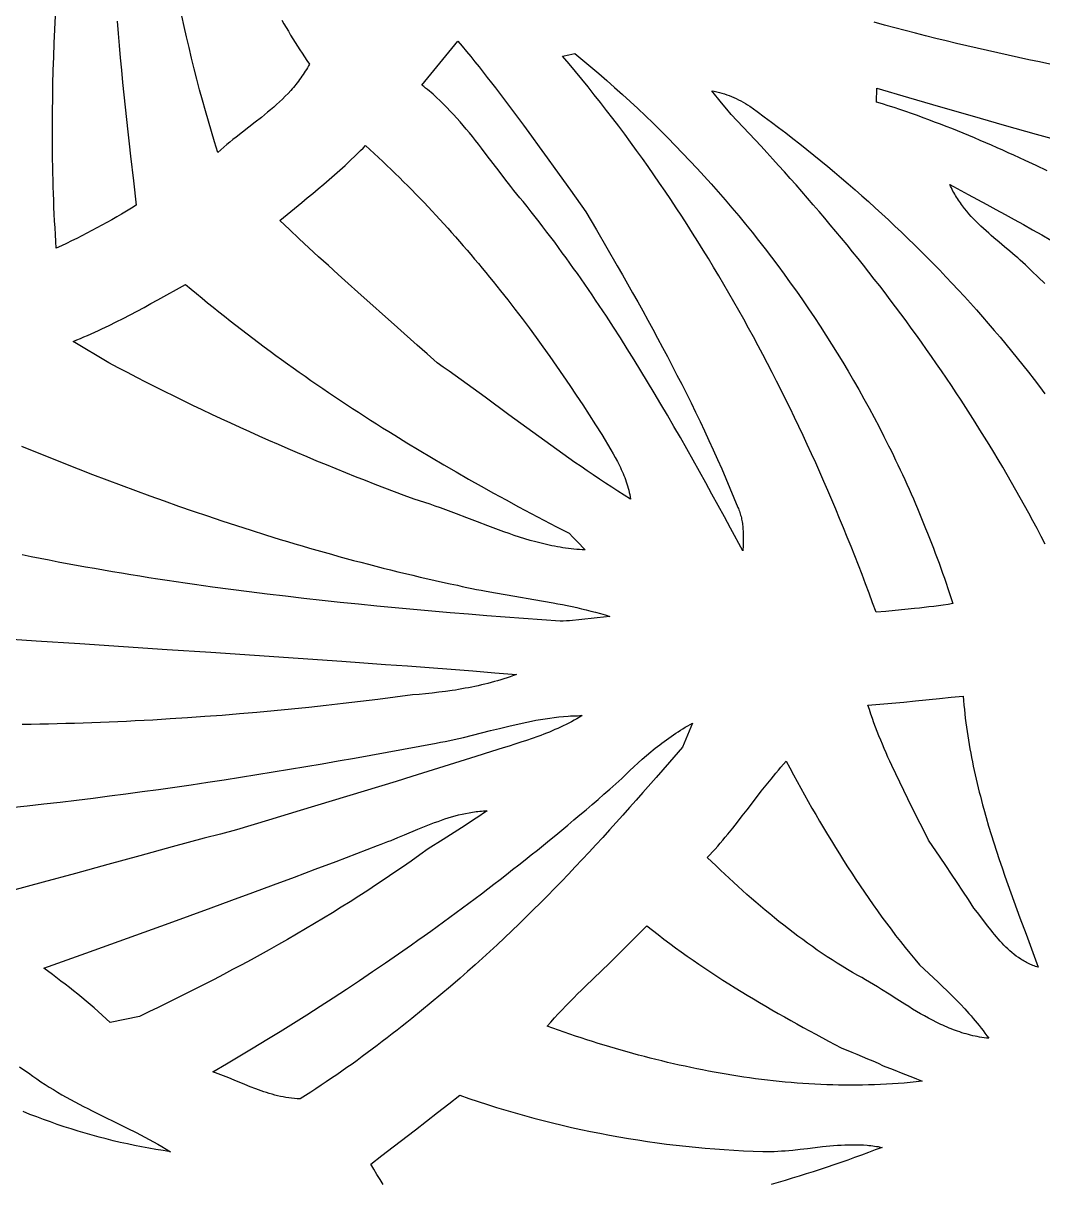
# Model space of a CAD drawing. Extents: x 138 to 547, y 3 to 737.
# Drawn here: x 288.2 to 371.9, y 589.6 to 684.8 of the extents above; entities that cross this region are included whole.
import ezdxf

# ---------------------------------------------------------------- set-up
doc = ezdxf.new("R2010")
doc.units = 0
doc.layers.add('LAYER_1', color=18, linetype='CONTINUOUS')

msp = doc.modelspace()

# ---------------------------------------------------------------- linework, layer by layer
at = {"layer": 'LAYER_1'}
for points in [[(295.87, 684.983), (295.956, 683.973), (296.046, 682.963), (296.138, 681.953), (296.234, 680.943), (296.332, 679.934), (296.434, 678.925), (296.538, 677.916), (296.645, 676.908), (296.754, 675.9), (296.865, 674.892), (296.979, 673.885), (297.212, 671.87), (297.452, 669.857), (297.054, 669.613), (296.654, 669.372), (296.252, 669.134), (295.849, 668.899), (295.443, 668.668), (295.036, 668.44), (294.628, 668.215), (294.217, 667.993), (293.805, 667.774), (293.392, 667.558), (292.977, 667.345), (292.561, 667.135), (292.144, 666.928), (291.725, 666.724), (291.306, 666.522), (290.885, 666.323), (290.847, 666.884), (290.812, 667.445), (290.779, 668.005), (290.749, 668.566), (290.721, 669.127), (290.696, 669.688), (290.673, 670.249), (290.652, 670.81), (290.634, 671.371), (290.618, 671.932), (290.605, 672.493), (290.593, 673.054), (290.584, 673.615), (290.577, 674.176), (290.572, 674.737), (290.569, 675.298), (290.568, 676.421), (290.576, 677.543), (290.59, 678.666), (290.612, 679.788), (290.64, 680.91), (290.674, 682.033), (290.714, 683.155), (290.76, 684.277), (290.811, 685.399)], [(309.399, 685.058), (309.578, 684.751), (309.759, 684.445), (309.942, 684.14), (310.126, 683.836), (310.313, 683.534), (310.501, 683.232), (310.69, 682.932), (310.882, 682.633), (311.075, 682.336), (311.27, 682.039), (311.467, 681.744), (311.665, 681.45), (311.585, 681.3), (311.501, 681.153), (311.416, 681.008), (311.329, 680.864), (311.24, 680.723), (311.148, 680.584), (311.055, 680.446), (310.96, 680.311), (310.863, 680.177), (310.764, 680.045), (310.663, 679.915), (310.561, 679.787), (310.457, 679.66), (310.351, 679.534), (310.244, 679.41), (310.135, 679.288), (309.914, 679.048), (309.687, 678.813), (309.455, 678.582), (309.218, 678.357), (308.977, 678.135), (308.732, 677.918), (308.484, 677.703), (308.233, 677.492), (307.98, 677.283), (307.724, 677.077), (307.208, 676.669), (306.166, 675.862), (305.648, 675.457), (305.391, 675.253), (305.135, 675.048), (304.882, 674.84), (304.632, 674.63), (304.384, 674.416), (304.14, 674.2), (303.876, 675.053), (303.619, 675.907), (303.368, 676.763), (303.124, 677.622), (302.885, 678.482), (302.654, 679.343), (302.428, 680.207), (302.209, 681.072), (301.996, 681.939), (301.789, 682.807), (301.588, 683.677), (301.394, 684.548), (301.205, 685.421)], [(372.444, 681.453), (371.592, 681.628), (370.74, 681.807), (369.888, 681.989), (369.037, 682.174), (368.187, 682.362), (367.338, 682.554), (366.489, 682.749), (365.641, 682.948), (364.794, 683.149), (363.948, 683.354), (363.102, 683.563), (362.257, 683.775), (361.413, 683.99), (360.569, 684.208), (359.727, 684.43), (358.885, 684.656), (358.044, 684.885)], [(372.07, 642.025), (371.737, 642.667), (371.401, 643.306), (371.062, 643.943), (370.718, 644.579), (370.372, 645.212), (370.021, 645.843), (369.668, 646.472), (369.311, 647.099), (368.95, 647.723), (368.586, 648.346), (368.219, 648.966), (367.848, 649.585), (367.474, 650.201), (367.097, 650.815), (366.717, 651.428), (366.334, 652.038), (365.947, 652.645), (365.557, 653.251), (365.164, 653.855), (364.768, 654.457), (364.369, 655.056), (363.967, 655.653), (363.563, 656.249), (363.155, 656.842), (362.744, 657.433), (362.33, 658.022), (361.914, 658.609), (361.495, 659.193), (361.073, 659.776), (360.648, 660.356), (360.22, 660.935), (359.79, 661.511), (359.357, 662.085), (358.922, 662.657), (358.484, 663.227), (358.043, 663.795), (357.6, 664.36), (357.154, 664.924), (356.706, 665.485), (356.255, 666.044), (355.802, 666.602), (355.347, 667.157), (354.889, 667.71), (354.429, 668.26), (353.967, 668.809), (353.502, 669.356), (353.036, 669.9), (352.567, 670.442), (352.095, 670.983), (351.622, 671.521), (351.147, 672.057), (350.669, 672.59), (350.19, 673.122), (349.708, 673.652), (349.225, 674.179), (348.74, 674.704), (348.252, 675.227), (347.763, 675.748), (347.272, 676.267), (346.779, 676.784), (346.285, 677.299), (345.924, 677.739), (345.49, 678.275), (344.697, 679.259), (344.908, 679.216), (345.117, 679.169), (345.324, 679.117), (345.529, 679.06), (345.731, 678.998), (345.932, 678.93), (346.13, 678.858), (346.326, 678.781), (346.52, 678.699), (346.712, 678.612), (346.902, 678.52), (347.089, 678.423), (347.275, 678.321), (347.458, 678.213), (347.639, 678.101), (347.818, 677.984), (348.412, 677.554), (349.004, 677.12), (349.594, 676.682), (350.181, 676.24), (350.765, 675.794), (351.347, 675.344), (351.926, 674.891), (352.502, 674.434), (353.076, 673.973), (353.647, 673.508), (354.215, 673.04), (354.78, 672.568), (355.343, 672.092), (355.902, 671.612), (356.459, 671.129), (357.013, 670.642), (357.563, 670.152), (358.111, 669.657), (358.655, 669.159), (359.197, 668.658), (359.735, 668.152), (360.27, 667.643), (360.801, 667.131), (361.33, 666.615), (361.855, 666.095), (362.377, 665.572), (362.895, 665.045), (363.41, 664.515), (363.922, 663.981), (364.43, 663.443), (364.934, 662.902), (365.435, 662.358), (365.932, 661.81), (366.426, 661.258), (366.916, 660.703), (367.402, 660.145), (367.885, 659.583), (368.363, 659.018), (368.838, 658.449), (369.309, 657.877), (369.776, 657.301), (370.239, 656.722), (370.698, 656.14), (371.154, 655.554), (371.605, 654.965), (372.052, 654.372)], [(372.239, 672.671), (371.329, 673.109), (370.416, 673.539), (369.5, 673.963), (369.041, 674.172), (368.581, 674.38), (368.12, 674.585), (367.659, 674.788), (367.197, 674.989), (366.734, 675.188), (366.27, 675.385), (365.805, 675.579), (365.339, 675.771), (364.873, 675.961), (364.405, 676.148), (363.936, 676.333), (363.467, 676.515), (362.996, 676.694), (362.524, 676.871), (362.052, 677.045), (361.578, 677.216), (361.103, 677.385), (360.627, 677.55), (360.15, 677.713), (359.672, 677.872), (359.192, 678.029), (358.712, 678.182), (358.23, 678.332), (358.24, 679.462), (360.853, 678.701), (363.467, 677.945), (366.082, 677.193), (368.7, 676.446), (371.319, 675.705), (373.939, 674.971)], [(372.029, 663.441), (371.503, 663.947), (370.975, 664.452), (370.446, 664.954), (370.239, 665.147), (370.03, 665.338), (369.819, 665.527), (369.605, 665.714), (369.173, 666.085), (368.737, 666.452), (368.299, 666.819), (367.864, 667.188), (367.647, 667.374), (367.432, 667.562), (367.219, 667.752), (367.009, 667.943), (366.801, 668.137), (366.596, 668.334), (366.394, 668.534), (366.196, 668.737), (366.002, 668.944), (365.812, 669.155), (365.627, 669.37), (365.448, 669.59), (365.274, 669.815), (365.189, 669.929), (365.106, 670.045), (365.024, 670.162), (364.944, 670.281), (364.865, 670.401), (364.788, 670.523), (364.713, 670.646), (364.64, 670.771), (364.569, 670.897), (364.499, 671.025), (364.431, 671.155), (364.366, 671.287), (364.302, 671.42), (364.241, 671.556), (365.756, 670.743), (367.27, 669.925), (368.026, 669.514), (368.781, 669.101), (369.536, 668.685), (370.289, 668.267), (371.041, 667.847), (371.791, 667.423), (372.539, 666.996)], [(288.015, 650.074), (289.178, 649.601), (290.344, 649.133), (291.512, 648.669), (292.681, 648.21), (293.853, 647.757), (295.026, 647.309), (296.202, 646.866), (297.379, 646.43), (298.558, 645.999), (299.74, 645.574), (300.924, 645.156), (302.109, 644.744), (303.297, 644.339), (304.487, 643.941), (305.679, 643.55), (306.873, 643.166), (308.069, 642.789), (309.267, 642.42), (309.867, 642.238), (310.468, 642.059), (311.069, 641.881), (311.671, 641.705), (312.273, 641.532), (312.876, 641.36), (313.479, 641.191), (314.083, 641.023), (314.687, 640.858), (315.292, 640.695), (315.898, 640.534), (316.504, 640.375), (317.111, 640.219), (317.718, 640.064), (318.326, 639.912), (318.935, 639.763), (319.544, 639.615), (320.153, 639.47), (320.764, 639.327), (321.374, 639.187), (321.986, 639.049), (322.598, 638.913), (323.21, 638.78), (323.824, 638.649), (324.212, 638.56), (324.602, 638.474), (324.992, 638.392), (325.383, 638.313), (325.774, 638.236), (326.166, 638.162), (326.95, 638.021), (327.736, 637.885), (328.522, 637.753), (330.095, 637.49), (330.881, 637.355), (331.665, 637.213), (332.056, 637.139), (332.447, 637.062), (332.838, 636.983), (333.228, 636.901), (333.617, 636.815), (334.005, 636.725), (334.393, 636.632), (334.78, 636.534), (335.166, 636.431), (335.551, 636.324), (335.935, 636.211), (336.318, 636.093), (335.302, 635.973), (334.794, 635.914), (334.287, 635.858), (333.779, 635.806), (333.27, 635.761), (333.016, 635.741), (332.761, 635.724), (332.505, 635.709), (332.249, 635.696), (330.745, 635.804), (329.24, 635.915), (327.735, 636.03), (326.23, 636.147), (324.726, 636.268), (323.221, 636.394), (321.717, 636.523), (320.214, 636.657), (318.711, 636.796), (317.208, 636.94), (315.706, 637.089), (314.204, 637.243), (312.703, 637.404), (311.203, 637.571), (309.703, 637.744), (308.205, 637.924), (306.707, 638.11), (305.21, 638.304), (303.714, 638.506), (302.219, 638.715), (301.472, 638.823), (300.725, 638.932), (299.979, 639.044), (299.233, 639.158), (298.487, 639.274), (297.741, 639.392), (296.996, 639.513), (296.251, 639.635), (295.507, 639.76), (294.762, 639.887), (294.018, 640.017), (293.275, 640.149), (292.532, 640.283), (291.789, 640.42), (291.046, 640.56), (290.304, 640.702), (289.563, 640.846), (288.822, 640.993), (288.081, 641.143)], [(285.642, 634.34), (289.229, 634.096), (292.817, 633.857), (299.991, 633.384), (303.578, 633.147), (307.165, 632.908), (310.751, 632.664), (314.336, 632.414), (316.129, 632.287), (317.922, 632.157), (319.714, 632.025), (321.506, 631.891), (323.298, 631.753), (325.09, 631.613), (326.881, 631.47), (328.673, 631.323), (328.415, 631.229), (328.156, 631.138), (327.896, 631.051), (327.635, 630.967), (327.374, 630.886), (327.112, 630.808), (326.849, 630.734), (326.585, 630.662), (326.321, 630.593), (326.056, 630.527), (325.791, 630.464), (325.525, 630.404), (325.258, 630.346), (324.991, 630.29), (324.723, 630.238), (324.455, 630.187), (324.186, 630.139), (323.917, 630.093), (323.648, 630.049), (323.378, 630.008), (322.837, 629.93), (322.295, 629.861), (321.751, 629.798), (321.207, 629.741), (320.663, 629.69), (320.118, 629.644), (318.702, 629.456), (317.285, 629.275), (315.868, 629.1), (314.45, 628.933), (313.03, 628.773), (311.61, 628.62), (310.189, 628.475), (308.768, 628.337), (307.345, 628.206), (305.922, 628.083), (304.499, 627.968), (303.074, 627.86), (301.65, 627.761), (300.224, 627.669), (299.512, 627.626), (298.799, 627.585), (298.086, 627.546), (297.373, 627.509), (296.66, 627.474), (295.946, 627.442), (295.233, 627.411), (294.52, 627.382), (293.806, 627.355), (293.093, 627.331), (292.379, 627.308), (291.665, 627.288), (290.952, 627.27), (290.238, 627.254), (289.524, 627.24), (288.81, 627.228), (288.097, 627.218)], [(287.155, 620.407), (288.505, 620.55), (289.854, 620.698), (291.203, 620.852), (292.551, 621.011), (293.899, 621.176), (295.246, 621.347), (296.592, 621.522), (297.938, 621.703), (299.283, 621.889), (300.627, 622.079), (301.971, 622.275), (303.314, 622.475), (304.657, 622.679), (305.999, 622.888), (307.34, 623.101), (308.681, 623.318), (310.022, 623.539), (311.361, 623.764), (312.701, 623.992), (314.039, 624.224), (315.377, 624.46), (316.715, 624.699), (318.052, 624.941), (319.388, 625.187), (320.724, 625.435), (322.059, 625.686), (322.435, 625.756), (322.81, 625.829), (323.185, 625.907), (323.559, 625.988), (323.932, 626.073), (324.305, 626.16), (325.05, 626.34), (325.794, 626.526), (326.537, 626.715), (327.281, 626.901), (328.025, 627.083), (328.397, 627.171), (328.77, 627.256), (329.143, 627.339), (329.517, 627.418), (329.891, 627.493), (330.266, 627.564), (330.641, 627.631), (331.017, 627.692), (331.394, 627.747), (331.772, 627.797), (332.151, 627.84), (332.53, 627.877), (332.911, 627.905), (333.102, 627.917), (333.293, 627.927), (333.484, 627.934), (333.676, 627.94), (333.868, 627.943), (334.06, 627.944), (333.844, 627.813), (333.625, 627.686), (333.405, 627.563), (333.184, 627.443), (332.961, 627.327), (332.736, 627.214), (332.511, 627.104), (332.284, 626.998), (332.056, 626.894), (331.827, 626.793), (331.596, 626.695), (331.365, 626.599), (331.133, 626.506), (330.9, 626.415), (330.666, 626.326), (330.431, 626.239), (329.959, 626.071), (329.485, 625.908), (329.009, 625.752), (328.532, 625.599), (328.054, 625.45), (327.576, 625.302), (326.619, 625.01), (325.315, 624.592), (324.009, 624.178), (322.702, 623.766), (321.394, 623.358), (320.086, 622.952), (318.777, 622.549), (316.158, 621.748), (313.538, 620.952), (310.919, 620.159), (308.3, 619.367), (305.682, 618.572), (304.358, 618.224), (303.034, 617.872), (301.711, 617.517), (300.388, 617.159), (297.745, 616.437), (295.104, 615.71), (292.463, 614.983), (289.821, 614.261), (288.499, 613.903), (287.177, 613.547)], [(287.863, 599.109), (288.227, 598.854), (288.594, 598.601), (288.962, 598.35), (289.292, 598.114), (289.626, 597.884), (289.963, 597.66), (290.303, 597.442), (290.645, 597.229), (290.991, 597.021), (291.339, 596.818), (291.689, 596.619), (292.041, 596.423), (292.395, 596.232), (292.75, 596.043), (293.107, 595.857), (293.466, 595.673), (293.825, 595.492), (294.546, 595.133), (295.993, 594.423), (296.715, 594.065), (297.434, 593.702), (297.791, 593.517), (298.148, 593.33), (298.503, 593.14), (298.856, 592.947), (299.208, 592.75), (299.557, 592.549), (299.904, 592.344), (300.248, 592.134), (299.656, 592.222), (299.066, 592.318), (298.477, 592.421), (297.889, 592.531), (297.303, 592.647), (296.719, 592.771), (296.136, 592.902), (295.554, 593.039), (294.975, 593.183), (294.397, 593.334), (293.82, 593.491), (293.246, 593.656), (292.674, 593.826), (292.103, 594.004), (291.534, 594.187), (290.968, 594.377), (290.403, 594.574), (289.841, 594.777), (289.28, 594.986), (288.722, 595.201), (288.166, 595.423)], [(317.733, 589.452), (317.468, 589.86), (317.209, 590.272), (316.955, 590.688), (316.708, 591.109), (317.619, 591.82), (318.533, 592.527), (320.363, 593.935), (321.278, 594.638), (322.191, 595.344), (323.102, 596.053), (324.01, 596.767), (324.763, 596.506), (325.519, 596.253), (326.277, 596.007), (327.037, 595.769), (327.798, 595.538), (328.562, 595.315), (329.328, 595.1), (330.095, 594.891), (330.864, 594.691), (331.635, 594.498), (332.408, 594.312), (333.182, 594.134), (333.957, 593.963), (334.734, 593.8), (335.512, 593.644), (336.292, 593.496), (337.073, 593.356), (337.855, 593.223), (338.638, 593.097), (339.422, 592.979), (340.208, 592.869), (340.994, 592.766), (341.781, 592.67), (342.569, 592.583), (343.358, 592.502), (344.147, 592.43), (344.937, 592.365), (345.727, 592.307), (346.519, 592.257), (347.31, 592.214), (348.102, 592.18), (348.894, 592.152), (349.201, 592.15), (349.507, 592.154), (349.813, 592.163), (350.119, 592.178), (350.425, 592.196), (350.731, 592.219), (351.037, 592.245), (351.343, 592.274), (351.954, 592.339), (352.564, 592.409), (353.175, 592.481), (353.785, 592.549), (354.091, 592.581), (354.396, 592.611), (354.701, 592.637), (355.007, 592.661), (355.312, 592.68), (355.617, 592.695), (355.923, 592.705), (356.228, 592.71), (356.534, 592.709), (356.84, 592.701), (357.145, 592.687), (357.451, 592.664), (357.604, 592.65), (357.757, 592.634), (357.91, 592.616), (358.063, 592.595), (358.217, 592.573), (358.37, 592.548), (358.523, 592.52), (358.676, 592.49), (358.116, 592.275), (357.554, 592.063), (356.991, 591.854), (356.427, 591.649), (355.861, 591.447), (355.295, 591.248), (354.728, 591.053), (354.159, 590.861), (353.589, 590.673), (353.019, 590.487), (352.447, 590.305), (351.875, 590.126), (351.301, 589.951), (350.726, 589.778), (350.151, 589.609), (349.574, 589.443)]]:
    msp.add_lwpolyline(points, dxfattribs=at)
for points in [[(346.832, 645.05), (346.88, 644.943), (346.923, 644.836), (346.964, 644.729), (347.002, 644.621), (347.037, 644.512), (347.07, 644.402), (347.099, 644.292), (347.126, 644.182), (347.151, 644.071), (347.173, 643.96), (347.193, 643.848), (347.21, 643.736), (347.226, 643.623), (347.239, 643.511), (347.261, 643.284), (347.275, 643.057), (347.284, 642.83), (347.287, 642.602), (347.286, 642.374), (347.281, 642.147), (347.273, 641.92), (347.25, 641.469), (346.241, 643.338), (345.734, 644.271), (345.225, 645.204), (344.714, 646.136), (344.201, 647.067), (343.685, 647.996), (343.166, 648.924), (342.644, 649.85), (342.119, 650.773), (341.59, 651.695), (341.057, 652.614), (340.52, 653.53), (339.978, 654.444), (339.432, 655.354), (338.881, 656.261), (338.325, 657.165), (337.764, 658.065), (337.197, 658.961), (336.624, 659.852), (336.045, 660.74), (335.46, 661.623), (335.165, 662.063), (334.868, 662.501), (334.57, 662.938), (334.269, 663.374), (333.967, 663.809), (333.663, 664.242), (333.358, 664.674), (333.05, 665.105), (332.741, 665.534), (332.429, 665.962), (332.116, 666.388), (331.801, 666.813), (331.483, 667.236), (331.164, 667.658), (330.842, 668.078), (330.519, 668.497), (330.193, 668.914), (329.865, 669.329), (329.535, 669.743), (329.202, 670.155), (328.95, 670.46), (328.699, 670.767), (328.451, 671.077), (328.205, 671.389), (327.717, 672.018), (327.233, 672.651), (326.269, 673.922), (325.784, 674.555), (325.54, 674.87), (325.294, 675.183), (325.046, 675.494), (324.796, 675.803), (324.543, 676.11), (324.288, 676.414), (324.029, 676.714), (323.767, 677.012), (323.502, 677.305), (323.232, 677.595), (322.959, 677.88), (322.68, 678.161), (322.397, 678.437), (322.109, 678.707), (321.815, 678.972), (321.666, 679.103), (321.515, 679.232), (321.363, 679.359), (321.209, 679.485), (321.054, 679.609), (320.897, 679.731), (322.379, 681.521), (323.121, 682.424), (323.861, 683.333), (324.212, 682.913), (324.561, 682.491), (324.908, 682.067), (325.252, 681.641), (325.594, 681.214), (325.934, 680.785), (326.272, 680.354), (326.609, 679.922), (326.943, 679.488), (327.276, 679.053), (327.937, 678.18), (328.592, 677.302), (329.243, 676.421), (329.889, 675.536), (330.532, 674.649), (331.173, 673.76), (331.812, 672.869), (333.089, 671.087), (334.368, 669.307), (335.228, 667.837), (336.084, 666.365), (336.935, 664.889), (337.358, 664.149), (337.779, 663.408), (338.198, 662.666), (338.615, 661.923), (339.029, 661.178), (339.44, 660.431), (339.849, 659.683), (340.255, 658.933), (340.657, 658.181), (341.056, 657.428), (341.452, 656.672), (341.843, 655.915), (342.231, 655.155), (342.615, 654.393), (342.994, 653.629), (343.369, 652.863), (343.739, 652.094), (344.105, 651.322), (344.465, 650.548), (344.821, 649.772), (345.17, 648.992), (345.515, 648.21), (345.853, 647.424), (346.186, 646.636), (346.512, 645.844)], [(364.492, 637.143), (364.099, 637.083), (363.707, 637.026), (363.314, 636.971), (362.921, 636.918), (362.527, 636.868), (362.133, 636.82), (361.739, 636.774), (361.345, 636.73), (360.555, 636.648), (359.765, 636.572), (358.975, 636.503), (358.184, 636.439), (357.901, 637.215), (357.615, 637.99), (357.325, 638.764), (357.032, 639.536), (356.735, 640.307), (356.435, 641.077), (356.13, 641.845), (355.823, 642.612), (355.511, 643.378), (355.196, 644.142), (354.877, 644.905), (354.555, 645.666), (354.229, 646.425), (353.899, 647.183), (353.566, 647.939), (353.228, 648.693), (352.887, 649.446), (352.543, 650.197), (352.194, 650.946), (351.842, 651.693), (351.486, 652.438), (351.126, 653.182), (350.763, 653.923), (350.395, 654.662), (350.024, 655.399), (349.649, 656.134), (349.27, 656.867), (348.888, 657.598), (348.501, 658.326), (348.111, 659.052), (347.716, 659.776), (347.318, 660.498), (346.916, 661.217), (346.51, 661.933), (346.1, 662.647), (345.686, 663.359), (345.268, 664.068), (344.847, 664.774), (344.421, 665.478), (343.991, 666.179), (343.557, 666.877), (343.12, 667.572), (342.678, 668.265), (342.232, 668.955), (341.782, 669.642), (341.328, 670.326), (340.87, 671.007), (340.408, 671.684), (339.942, 672.359), (339.472, 673.031), (338.998, 673.7), (338.519, 674.365), (338.037, 675.027), (337.55, 675.686), (337.059, 676.342), (336.564, 676.994), (336.065, 677.643), (335.562, 678.288), (335.054, 678.93), (334.543, 679.569), (334.027, 680.204), (333.507, 680.835), (332.982, 681.463), (332.453, 682.087), (332.955, 682.204), (333.206, 682.265), (333.456, 682.329), (334.119, 681.783), (334.778, 681.23), (335.432, 680.671), (336.081, 680.107), (336.726, 679.537), (337.365, 678.96), (338, 678.378), (338.63, 677.79), (339.255, 677.197), (339.875, 676.598), (340.49, 675.993), (341.1, 675.382), (341.705, 674.767), (342.304, 674.145), (342.899, 673.518), (343.488, 672.886), (344.071, 672.249), (344.65, 671.606), (345.222, 670.958), (345.79, 670.304), (346.351, 669.646), (346.907, 668.983), (347.458, 668.314), (348.002, 667.64), (348.541, 666.962), (349.074, 666.279), (349.601, 665.59), (350.123, 664.897), (350.638, 664.199), (351.147, 663.497), (351.65, 662.79), (352.147, 662.078), (352.638, 661.361), (353.122, 660.64), (353.601, 659.915), (354.073, 659.185), (354.538, 658.451), (354.997, 657.712), (355.449, 656.97), (355.895, 656.222), (356.335, 655.471), (356.767, 654.716), (357.193, 653.956), (357.612, 653.193), (358.025, 652.425), (358.43, 651.653), (358.829, 650.878), (359.22, 650.099), (359.413, 649.708), (359.604, 649.316), (359.794, 648.923), (359.982, 648.529), (360.168, 648.134), (360.352, 647.738), (360.535, 647.341), (360.715, 646.944), (360.894, 646.545), (361.071, 646.146), (361.246, 645.746), (361.419, 645.344), (361.591, 644.942), (361.761, 644.539), (361.928, 644.136), (362.094, 643.731), (362.258, 643.325), (362.421, 642.919), (362.581, 642.512), (362.739, 642.104), (362.896, 641.695), (363.051, 641.285), (363.203, 640.875), (363.354, 640.463), (363.503, 640.051), (363.65, 639.638), (363.795, 639.224), (363.938, 638.81), (364.08, 638.394), (364.219, 637.978), (364.356, 637.561)], [(338.017, 645.734), (337.504, 646.056), (336.993, 646.381), (336.484, 646.71), (335.977, 647.042), (335.472, 647.377), (334.968, 647.715), (334.467, 648.056), (333.967, 648.399), (333.468, 648.745), (332.971, 649.093), (332.475, 649.443), (331.981, 649.795), (330.994, 650.503), (330.01, 651.216), (329.029, 651.933), (328.049, 652.652), (326.089, 654.09), (325.107, 654.805), (324.122, 655.517), (323.135, 656.223), (322.639, 656.573), (322.142, 656.922), (321.335, 657.651), (320.525, 658.379), (318.901, 659.827), (315.648, 662.72), (314.837, 663.445), (314.027, 664.172), (313.22, 664.902), (312.415, 665.635), (311.613, 666.372), (310.814, 667.113), (310.02, 667.86), (309.23, 668.611), (310.137, 669.346), (311.042, 670.085), (311.493, 670.456), (311.942, 670.83), (312.39, 671.206), (312.836, 671.584), (313.279, 671.966), (313.72, 672.351), (314.157, 672.741), (314.591, 673.134), (315.02, 673.533), (315.445, 673.936), (315.866, 674.346), (316.074, 674.552), (316.282, 674.761), (316.635, 674.438), (316.987, 674.114), (317.337, 673.788), (317.685, 673.46), (318.032, 673.13), (318.376, 672.798), (318.719, 672.465), (319.061, 672.129), (319.4, 671.792), (319.738, 671.453), (320.074, 671.113), (320.409, 670.77), (320.742, 670.426), (321.073, 670.08), (321.402, 669.732), (321.73, 669.383), (322.056, 669.032), (322.381, 668.68), (322.703, 668.326), (323.025, 667.97), (323.344, 667.613), (323.662, 667.254), (323.979, 666.893), (324.294, 666.531), (324.607, 666.168), (324.919, 665.803), (325.229, 665.437), (325.537, 665.069), (325.844, 664.7), (326.15, 664.329), (326.454, 663.957), (326.756, 663.584), (327.057, 663.209), (327.356, 662.833), (327.951, 662.077), (328.539, 661.315), (329.121, 660.549), (329.698, 659.778), (330.269, 659.003), (330.834, 658.223), (331.394, 657.438), (331.948, 656.65), (332.496, 655.857), (333.039, 655.06), (333.577, 654.26), (334.11, 653.456), (334.637, 652.649), (335.159, 651.838), (335.677, 651.024), (336.418, 649.771), (336.6, 649.455), (336.778, 649.136), (336.95, 648.816), (337.034, 648.654), (337.116, 648.492), (337.195, 648.329), (337.273, 648.165), (337.348, 648), (337.42, 647.834), (337.489, 647.666), (337.556, 647.498), (337.619, 647.328), (337.679, 647.157), (337.736, 646.985), (337.789, 646.811), (337.837, 646.636), (337.882, 646.459), (337.923, 646.28), (337.959, 646.1), (337.991, 645.918)], [(334.302, 641.555), (334.071, 641.566), (333.841, 641.581), (333.611, 641.599), (333.383, 641.62), (333.154, 641.644), (332.927, 641.672), (332.7, 641.703), (332.474, 641.736), (332.249, 641.773), (332.024, 641.812), (331.799, 641.854), (331.575, 641.898), (331.352, 641.945), (331.129, 641.995), (330.907, 642.046), (330.685, 642.1), (330.463, 642.157), (330.242, 642.215), (329.802, 642.337), (329.362, 642.467), (328.925, 642.604), (328.488, 642.747), (328.053, 642.895), (327.619, 643.048), (327.185, 643.204), (326.753, 643.365), (326.32, 643.528), (325.457, 643.859), (324.595, 644.193), (323.733, 644.524), (323.301, 644.687), (322.869, 644.847), (322.436, 645.004), (322.002, 645.157), (321.567, 645.306), (321.132, 645.448), (320.695, 645.585), (320.257, 645.716), (319.455, 646.016), (318.654, 646.319), (317.854, 646.625), (317.055, 646.934), (316.257, 647.246), (315.46, 647.562), (314.664, 647.88), (313.869, 648.202), (313.075, 648.527), (312.282, 648.855), (311.49, 649.186), (310.699, 649.521), (309.91, 649.858), (309.122, 650.199), (308.335, 650.544), (307.55, 650.891), (306.766, 651.242), (305.983, 651.597), (305.202, 651.954), (304.423, 652.316), (303.645, 652.68), (302.869, 653.048), (302.094, 653.419), (301.321, 653.794), (300.55, 654.173), (299.781, 654.555), (299.013, 654.94), (298.248, 655.329), (297.484, 655.722), (296.722, 656.118), (295.962, 656.518), (295.204, 656.922), (292.26, 658.68), (292.56, 658.799), (292.86, 658.922), (293.158, 659.047), (293.455, 659.175), (293.751, 659.305), (294.046, 659.437), (294.34, 659.571), (294.633, 659.708), (294.925, 659.846), (295.216, 659.987), (295.795, 660.273), (296.372, 660.566), (296.946, 660.864), (297.518, 661.167), (298.088, 661.474), (298.657, 661.785), (299.225, 662.098), (301.494, 663.36), (301.945, 662.979), (302.398, 662.6), (302.853, 662.224), (303.31, 661.849), (303.768, 661.477), (304.228, 661.107), (304.689, 660.74), (305.152, 660.374), (305.617, 660.011), (306.083, 659.65), (306.55, 659.291), (307.019, 658.934), (307.49, 658.579), (307.962, 658.227), (308.435, 657.876), (308.91, 657.528), (309.386, 657.181), (309.864, 656.837), (310.343, 656.494), (310.823, 656.154), (311.305, 655.815), (311.788, 655.479), (312.272, 655.145), (312.757, 654.812), (313.244, 654.481), (313.732, 654.153), (314.221, 653.826), (314.712, 653.501), (315.203, 653.178), (315.696, 652.856), (316.189, 652.537), (316.684, 652.219), (317.18, 651.903), (317.677, 651.589), (318.175, 651.277), (318.674, 650.966), (319.675, 650.351), (320.68, 649.741), (321.689, 649.139), (322.701, 648.543), (323.717, 647.954), (324.735, 647.37), (325.757, 646.793), (326.782, 646.222), (327.81, 645.657), (328.84, 645.098), (329.872, 644.544), (330.907, 643.996), (331.944, 643.453), (332.983, 642.916), (333.284, 642.609), (333.645, 642.236)], [(371.503, 607.278), (371.391, 607.313), (371.281, 607.35), (371.172, 607.389), (371.064, 607.43), (370.958, 607.473), (370.853, 607.518), (370.75, 607.565), (370.648, 607.615), (370.547, 607.666), (370.448, 607.719), (370.35, 607.774), (370.253, 607.83), (370.157, 607.888), (370.062, 607.948), (369.876, 608.073), (369.695, 608.205), (369.517, 608.342), (369.344, 608.484), (369.174, 608.632), (369.007, 608.785), (368.844, 608.942), (368.684, 609.103), (368.527, 609.268), (368.372, 609.436), (368.22, 609.608), (368.07, 609.782), (367.922, 609.959), (367.776, 610.137), (367.631, 610.317), (367.345, 610.682), (366.781, 611.414), (366.501, 611.777), (366.218, 612.134), (365.766, 612.841), (365.309, 613.543), (364.847, 614.242), (364.381, 614.938), (363.912, 615.632), (363.44, 616.326), (362.494, 617.714), (362.156, 618.394), (361.816, 619.073), (361.134, 620.431), (360.795, 621.11), (360.458, 621.792), (360.126, 622.475), (359.798, 623.161), (359.477, 623.85), (359.32, 624.196), (359.164, 624.542), (359.011, 624.89), (358.86, 625.239), (358.711, 625.589), (358.566, 625.94), (358.423, 626.293), (358.283, 626.647), (358.146, 627.002), (358.013, 627.359), (357.883, 627.718), (357.756, 628.078), (357.634, 628.44), (357.515, 628.804), (358.496, 628.884), (359.476, 628.97), (360.455, 629.062), (361.433, 629.158), (363.385, 629.354), (364.361, 629.452), (365.336, 629.548), (365.365, 629.182), (365.397, 628.817), (365.433, 628.453), (365.471, 628.09), (365.513, 627.727), (365.558, 627.366), (365.606, 627.005), (365.657, 626.644), (365.711, 626.285), (365.768, 625.926), (365.828, 625.568), (365.891, 625.211), (365.956, 624.854), (366.024, 624.498), (366.095, 624.142), (366.168, 623.788), (366.244, 623.433), (366.322, 623.08), (366.402, 622.727), (366.485, 622.375), (366.57, 622.023), (366.657, 621.672), (366.747, 621.321), (366.838, 620.971), (366.931, 620.621), (367.027, 620.272), (367.223, 619.576), (367.426, 618.881), (367.636, 618.189), (367.853, 617.498), (368.074, 616.808), (368.301, 616.12), (368.533, 615.434), (368.769, 614.749), (369.008, 614.066), (369.251, 613.383), (369.496, 612.702), (369.744, 612.021), (369.994, 611.342), (370.497, 609.985)], [(324.037, 606.381), (323.254, 605.711), (322.466, 605.046), (321.674, 604.385), (320.877, 603.73), (320.077, 603.08), (319.674, 602.758), (319.271, 602.437), (318.866, 602.118), (318.46, 601.801), (318.053, 601.485), (317.645, 601.172), (317.235, 600.861), (316.823, 600.551), (316.41, 600.244), (315.996, 599.939), (315.581, 599.636), (315.163, 599.336), (314.745, 599.038), (314.325, 598.743), (313.903, 598.45), (313.479, 598.16), (313.054, 597.872), (312.628, 597.587), (312.199, 597.306), (311.769, 597.026), (311.337, 596.75), (310.904, 596.477), (310.668, 596.485), (310.434, 596.5), (310.201, 596.522), (309.969, 596.551), (309.738, 596.586), (309.508, 596.627), (309.279, 596.674), (309.051, 596.726), (308.824, 596.784), (308.598, 596.846), (308.372, 596.912), (308.147, 596.983), (307.923, 597.057), (307.7, 597.134), (307.477, 597.215), (307.255, 597.298), (306.811, 597.47), (306.37, 597.649), (305.49, 598.014), (305.051, 598.195), (304.612, 598.371), (304.392, 598.456), (304.173, 598.539), (303.953, 598.62), (303.733, 598.697), (304.846, 599.347), (305.955, 600.004), (307.061, 600.667), (308.164, 601.336), (309.263, 602.011), (310.359, 602.693), (311.45, 603.382), (312.538, 604.077), (313.622, 604.778), (314.703, 605.486), (315.779, 606.2), (316.851, 606.921), (317.918, 607.649), (318.982, 608.383), (320.041, 609.124), (320.569, 609.498), (321.096, 609.872), (321.622, 610.249), (322.146, 610.627), (322.67, 611.006), (323.192, 611.388), (323.713, 611.771), (324.233, 612.156), (324.752, 612.543), (325.27, 612.931), (325.786, 613.321), (326.301, 613.712), (326.815, 614.106), (327.328, 614.501), (327.84, 614.898), (328.35, 615.297), (328.859, 615.697), (329.367, 616.099), (329.873, 616.503), (330.379, 616.908), (330.882, 617.316), (331.385, 617.725), (331.886, 618.136), (332.386, 618.548), (332.885, 618.962), (333.382, 619.379), (333.878, 619.796), (334.373, 620.216), (334.866, 620.637), (335.358, 621.061), (335.848, 621.486), (336.337, 621.912), (336.825, 622.341), (337.311, 622.771), (337.641, 623.101), (337.973, 623.426), (338.31, 623.747), (338.651, 624.063), (338.996, 624.374), (339.345, 624.679), (339.7, 624.978), (339.878, 625.125), (340.058, 625.27), (340.24, 625.414), (340.422, 625.556), (340.606, 625.696), (340.792, 625.834), (340.978, 625.97), (341.166, 626.104), (341.355, 626.237), (341.546, 626.367), (341.738, 626.495), (341.932, 626.621), (342.127, 626.744), (342.324, 626.866), (342.522, 626.985), (342.722, 627.101), (342.923, 627.215), (343.126, 627.327), (342.308, 625.357), (341.227, 624.112), (340.142, 622.868), (339.051, 621.629), (338.504, 621.011), (337.955, 620.395), (337.404, 619.78), (336.852, 619.167), (336.297, 618.555), (335.741, 617.945), (335.183, 617.338), (334.622, 616.733), (334.059, 616.13), (333.494, 615.53), (332.926, 614.932), (332.356, 614.337), (331.783, 613.745), (331.207, 613.156), (330.628, 612.57), (330.046, 611.988), (329.461, 611.409), (328.873, 610.834), (328.281, 610.263), (327.686, 609.695), (327.088, 609.132), (326.485, 608.573), (325.879, 608.018), (325.269, 607.467), (324.655, 606.922)], [(367.437, 601.448), (367.247, 601.469), (367.058, 601.492), (366.87, 601.52), (366.684, 601.551), (366.498, 601.585), (366.314, 601.622), (366.131, 601.662), (365.949, 601.706), (365.768, 601.752), (365.589, 601.802), (365.41, 601.854), (365.232, 601.909), (365.055, 601.967), (364.879, 602.027), (364.704, 602.09), (364.53, 602.155), (364.357, 602.222), (364.184, 602.292), (364.012, 602.364), (363.842, 602.439), (363.671, 602.515), (363.502, 602.593), (363.165, 602.755), (362.831, 602.924), (362.499, 603.099), (362.169, 603.28), (361.841, 603.466), (361.515, 603.656), (361.19, 603.85), (360.867, 604.047), (360.544, 604.247), (359.901, 604.652), (359.26, 605.059), (358.619, 605.464), (358.298, 605.663), (357.976, 605.861), (357.654, 606.055), (357.33, 606.245), (357.005, 606.431), (356.678, 606.612), (356.252, 606.856), (355.83, 607.104), (355.41, 607.357), (354.994, 607.616), (354.581, 607.878), (354.17, 608.146), (353.763, 608.418), (353.359, 608.694), (352.957, 608.974), (352.558, 609.259), (352.162, 609.547), (351.768, 609.839), (351.376, 610.135), (350.988, 610.434), (350.601, 610.737), (350.217, 611.043), (349.835, 611.352), (349.456, 611.665), (349.078, 611.98), (348.703, 612.298), (348.329, 612.618), (347.958, 612.941), (347.588, 613.267), (347.22, 613.595), (346.854, 613.925), (346.489, 614.257), (346.126, 614.591), (345.765, 614.926), (345.405, 615.264), (345.046, 615.602), (344.333, 616.284), (344.551, 616.517), (344.767, 616.752), (344.98, 616.99), (345.19, 617.23), (345.399, 617.471), (345.605, 617.715), (345.81, 617.96), (346.013, 618.207), (346.414, 618.704), (346.81, 619.205), (347.203, 619.71), (347.594, 620.217), (348.375, 621.231), (348.767, 621.737), (349.162, 622.239), (349.561, 622.738), (349.763, 622.986), (349.966, 623.232), (350.171, 623.476), (350.378, 623.719), (350.587, 623.96), (350.799, 624.199), (351.096, 623.647), (351.395, 623.095), (351.696, 622.545), (351.999, 621.995), (352.305, 621.447), (352.613, 620.901), (352.924, 620.355), (353.237, 619.812), (353.552, 619.269), (353.871, 618.729), (354.192, 618.19), (354.516, 617.654), (354.843, 617.119), (355.174, 616.587), (355.507, 616.056), (355.844, 615.528), (356.184, 615.002), (356.528, 614.479), (356.876, 613.959), (357.227, 613.441), (357.581, 612.926), (357.94, 612.414), (358.303, 611.904), (358.669, 611.398), (359.04, 610.895), (359.415, 610.396), (359.795, 609.899), (360.179, 609.406), (360.567, 608.917), (360.96, 608.431), (361.358, 607.95), (361.76, 607.472), (362.522, 606.774), (362.901, 606.422), (363.278, 606.067), (363.652, 605.71), (364.024, 605.349), (364.391, 604.985), (364.754, 604.616), (365.113, 604.242), (365.466, 603.862), (365.64, 603.67), (365.813, 603.477), (365.984, 603.282), (366.153, 603.086), (366.321, 602.888), (366.486, 602.688), (366.65, 602.486), (366.812, 602.282), (366.971, 602.077), (367.129, 601.869), (367.284, 601.66)], [(321.418, 617.009), (320.719, 616.505), (320.016, 616.006), (319.31, 615.513), (318.601, 615.026), (317.889, 614.544), (317.174, 614.067), (316.455, 613.595), (315.734, 613.128), (315.01, 612.667), (314.283, 612.21), (313.553, 611.758), (312.82, 611.311), (312.085, 610.869), (311.348, 610.431), (310.608, 609.997), (309.865, 609.569), (309.12, 609.144), (308.373, 608.724), (307.624, 608.308), (306.872, 607.896), (306.119, 607.488), (305.363, 607.084), (304.606, 606.684), (303.846, 606.287), (303.085, 605.895), (302.322, 605.506), (301.558, 605.12), (300.792, 604.738), (300.024, 604.36), (299.255, 603.984), (298.484, 603.612), (297.712, 603.243), (295.306, 602.751), (294.986, 603.054), (294.661, 603.353), (294.333, 603.648), (294.001, 603.938), (293.667, 604.225), (293.33, 604.508), (292.99, 604.787), (292.648, 605.064), (292.304, 605.339), (291.958, 605.611), (291.611, 605.881), (291.263, 606.149), (290.564, 606.682), (289.864, 607.211), (293.298, 608.439), (296.732, 609.67), (300.163, 610.908), (301.878, 611.531), (303.593, 612.155), (305.306, 612.783), (307.018, 613.414), (308.73, 614.049), (310.44, 614.688), (312.148, 615.331), (313.856, 615.978), (315.561, 616.631), (317.265, 617.289), (317.544, 617.388), (317.821, 617.49), (318.097, 617.595), (318.373, 617.703), (318.923, 617.925), (319.472, 618.153), (320.569, 618.613), (321.118, 618.838), (321.394, 618.948), (321.67, 619.056), (321.946, 619.161), (322.224, 619.264), (322.502, 619.362), (322.781, 619.457), (323.062, 619.547), (323.343, 619.633), (323.626, 619.713), (323.911, 619.788), (324.196, 619.857), (324.484, 619.919), (324.773, 619.975), (325.064, 620.023), (325.21, 620.045), (325.357, 620.064), (325.504, 620.081), (325.652, 620.097), (325.8, 620.11), (325.949, 620.121), (326.098, 620.13), (326.248, 620.137), (325.952, 619.931), (325.654, 619.728), (325.056, 619.326), (324.454, 618.93), (323.85, 618.54), (323.244, 618.153), (322.636, 617.77)], [(361.974, 597.916), (361.484, 597.864), (360.993, 597.817), (360.503, 597.774), (360.013, 597.737), (359.523, 597.704), (359.033, 597.675), (358.542, 597.652), (358.052, 597.632), (357.563, 597.618), (357.073, 597.607), (356.583, 597.601), (356.094, 597.6), (355.604, 597.602), (355.115, 597.609), (354.626, 597.621), (354.137, 597.636), (353.649, 597.655), (353.16, 597.679), (352.672, 597.707), (352.184, 597.738), (351.697, 597.774), (351.21, 597.814), (350.723, 597.857), (350.236, 597.904), (349.749, 597.955), (349.263, 598.01), (348.778, 598.069), (348.293, 598.131), (347.808, 598.196), (347.323, 598.266), (346.839, 598.339), (346.355, 598.415), (345.872, 598.495), (345.389, 598.578), (344.907, 598.664), (344.425, 598.754), (343.944, 598.847), (343.463, 598.944), (342.983, 599.043), (342.503, 599.146), (342.024, 599.251), (341.546, 599.36), (341.067, 599.472), (340.59, 599.586), (340.113, 599.704), (339.637, 599.824), (339.162, 599.948), (338.687, 600.074), (338.213, 600.202), (337.739, 600.334), (337.266, 600.468), (336.794, 600.605), (336.323, 600.744), (335.852, 600.886), (335.382, 601.03), (334.913, 601.177), (334.445, 601.326), (333.977, 601.477), (333.511, 601.631), (333.045, 601.787), (332.58, 601.945), (332.116, 602.106), (331.652, 602.268), (331.19, 602.433), (331.487, 602.779), (331.789, 603.121), (332.096, 603.457), (332.408, 603.79), (332.723, 604.118), (333.041, 604.444), (333.363, 604.766), (333.687, 605.086), (334.012, 605.404), (334.34, 605.721), (334.997, 606.352), (335.654, 606.982), (336.308, 607.616), (337.08, 608.377), (337.848, 609.142), (338.231, 609.526), (338.613, 609.913), (338.994, 610.303), (339.373, 610.695), (339.836, 610.324), (340.301, 609.958), (340.77, 609.597), (341.242, 609.241), (341.717, 608.889), (342.195, 608.542), (342.675, 608.199), (343.159, 607.86), (343.645, 607.526), (344.133, 607.196), (344.624, 606.869), (345.117, 606.546), (345.612, 606.227), (346.11, 605.912), (346.609, 605.599), (347.11, 605.29), (347.613, 604.984), (348.118, 604.681), (348.625, 604.38), (349.133, 604.082), (349.642, 603.787), (350.153, 603.494), (350.665, 603.203), (351.178, 602.915), (351.693, 602.628), (352.208, 602.344), (353.241, 601.779), (354.276, 601.221), (355.313, 600.667), (356.185, 600.316), (356.621, 600.138), (357.056, 599.958), (357.49, 599.774), (357.922, 599.587), (358.352, 599.395), (358.779, 599.198), (359.583, 598.885), (360.383, 598.568), (361.18, 598.245)]]:
    msp.add_lwpolyline(points, close=True, dxfattribs=at)

doc.saveas('drawing.dxf')
